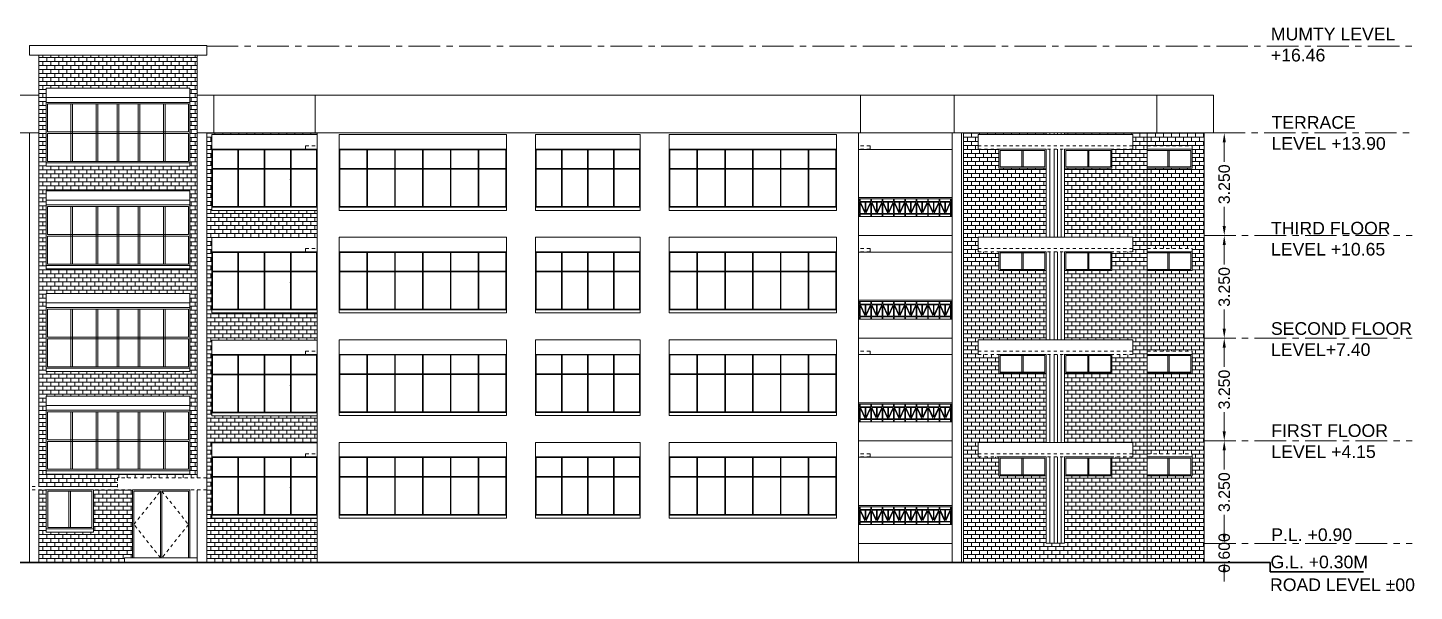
# Model space of a CAD drawing. Header units: millimetres. Extents: x 1898 to 3725, y 783 to 1532.
# Drawn here: x 2344.91 to 2388.86, y 966.5 to 984.34 of the extents above; entities that cross this region are included whole.
import ezdxf

# ---------------------------------------------------------------- set-up
doc = ezdxf.new("R2010")
doc.units = ezdxf.units.MM
for name, pattern in [('CENTER', [2, 1.25, -0.25, 0.25, -0.25]), ('DASHED', [0.75, 0.5, -0.25]), ('DASHED2', [0.375, 0.25, -0.125])]:
    doc.linetypes.add(name, pattern=pattern)
doc.layers.get('Defpoints').update_dxf_attribs({"lineweight": 15})
for name, color, linetype, lineweight in [('CLL LEV.', 15, 'Continuous', 18), ('DIM', 6, 'Continuous', 18), ('Door', 54, 'Continuous', 18), ('Dotted', 23, 'DASHED', 15), ('ELEV.1', 7, 'Continuous', 20), ('ELEV.2', 250, 'Continuous', 20), ('ELEV.3', 252, 'Continuous', 20), ('ELEV.4', 251, 'Continuous', 18), ('ELEV.5', 250, 'Continuous', 15), ('Fixture', 44, 'Continuous', 13), ('GRID', 134, 'CENTER', 18), ('Hatch', 43, 'Continuous', 13), ('PROJ.', 30, 'DASHED2', 15), ('Railing', 23, 'Continuous', 13), ('STAIRS', 10, 'Continuous', 18), ('TEXT', 7, 'Continuous', 15), ('Ventilator', 4, 'DASHED', 18), ('Wall', 7, 'Continuous', 30), ('Window', 150, 'Continuous', 15)]:
    doc.layers.add(name, color=color, linetype=linetype, lineweight=lineweight)
doc.styles.add('Tabrej', font='arial.ttf')
doc.dimstyles.new('DIMEN', dxfattribs={"dimtxt": 0.3, "dimasz": 0.25, "dimexe": 0.18, "dimexo": 0.0625, "dimgap": 0.09, "dimtad": 0, "dimdec": 3, "dimzin": 0, "dimdsep": 46, "dimtxsty": 'Tabrej', "dimcen": 0, "dimclrd": 256, "dimclre": 256, "dimclrt": 7, "dimadec": 0, "dimazin": 0, "dimtfac": 1, "dimtdec": 3, "dimtofl": 0, "dimtmove": 0, "dimatfit": 1, "dimfxl": 0, "dimtolj": 1, "dimtzin": 0, "dimlwd": -1, "dimlwe": -1, "dimarcsym": 0})

# ---------------------------------------------------------------- blocks, each defined once
blk = doc.blocks.new('STAIR WINDOW')
at = {"layer": 'CLL LEV.', "linetype": 'Continuous'}
blk.add_lwpolyline([(12653.344, -1054.125), (12648.784, -1054.125), (12648.784, -1054.025), (12653.344, -1054.025)], close=True, dxfattribs=at)
at = {"layer": 'PROJ.', "linetype": 'Continuous'}
for p, q in [((12648.784, -1052.105), (12648.784, -1051.955)), ((12653.344, -1051.955), (12648.784, -1051.955)), ((12653.344, -1051.955), (12653.344, -1052.105)), ((12653.344, -1052.105), (12648.784, -1052.105))]:
    blk.add_line(p, q, dxfattribs=at)
at = {"layer": 'Window', "linetype": 'Continuous'}
for p, q in [((12649.572, -1053.975), (12649.572, -1052.155)), ((12649.622, -1053.975), (12649.622, -1052.155)), ((12650.37, -1053.975), (12650.37, -1052.155)), ((12650.42, -1053.975), (12650.42, -1052.155)), ((12651.039, -1053.975), (12651.039, -1052.155)), ((12651.089, -1053.975), (12651.089, -1052.155)), ((12651.707, -1053.975), (12651.707, -1052.155)), ((12651.757, -1053.975), (12651.757, -1052.155)), ((12652.505, -1053.975), (12652.505, -1052.155)), ((12652.555, -1053.975), (12652.555, -1052.155)), ((12648.834, -1053.04), (12653.294, -1053.04)), ((12648.834, -1053.09), (12653.294, -1053.09))]:
    blk.add_line(p, q, dxfattribs=at)
blk.add_lwpolyline([(12648.784, -1052.105), (12653.344, -1052.105), (12653.344, -1054.025), (12648.784, -1054.025)], close=True, dxfattribs=at)
for points in [[(12648.834, -1053.04), (12648.834, -1052.155), (12653.294, -1052.155), (12653.294, -1053.04)], [(12653.294, -1053.09), (12653.294, -1053.975), (12648.834, -1053.975), (12648.834, -1053.09)]]:
    blk.add_lwpolyline(points, dxfattribs=at)
blk = doc.blocks.new('DRTY')
at = {"layer": 'ELEV.1', "color": 251, "ltscale": 0.05}
for p, q in [((-0.115, 3.7), (-0.115, 3.65)), ((0, 3.7), (0, 3.65)), ((0.355, 3.7), (0.355, 3.65)), ((0.47, 3.7), (0.47, 3.65)), ((-0.115, 3.19), (-0.115, 0.4)), ((0, 3.19), (0, 0.4)), ((0.355, 3.19), (0.355, 0.4)), ((0.47, 3.19), (0.47, 0.4)), ((-0.115, -0.06), (-0.115, -2.85)), ((0, -0.06), (0, -2.85)), ((0.355, -0.06), (0.355, -2.85)), ((0.47, -0.06), (0.47, -2.85)), ((-0.115, -3.31), (-0.115, -6.1)), ((0, -3.31), (0, -6.1)), ((0.355, -3.31), (0.355, -6.1)), ((0.47, -3.31), (0.47, -6.1)), ((-0.115, -6.56), (-0.115, -9.29)), ((0, -6.56), (0, -9.29)), ((0.355, -6.56), (0.355, -9.29)), ((0.47, -6.56), (0.47, -9.29)), ((-0.115, -9.29), (-0.115, -9.29)), ((-0.115, -9.29), (0.47, -9.29))]:
    blk.add_line(p, q, dxfattribs=at)
at = {"layer": 'Fixture', "ltscale": 0.05}
for p, q in [((0.113, 3.7), (0.113, 3.65)), ((0.213, 3.7), (0.213, 3.65)), ((0.113, 3.19), (0.113, 0.4)), ((0.213, 3.19), (0.213, 0.4)), ((0.113, -0.06), (0.113, -2.85)), ((0.213, -0.06), (0.213, -2.85)), ((0.113, -3.31), (0.113, -6.1)), ((0.213, -3.31), (0.213, -6.1)), ((0.113, -6.56), (0.113, -9.29)), ((0.213, -6.56), (0.213, -9.29)), ((0.113, -9.29), (0.213, -9.29))]:
    blk.add_line(p, q, dxfattribs=at)
blk = doc.blocks.new('GLAZING 2')
at = {"layer": 'Window'}
for p, q in [((0.862, 1.2), (0.862, 1.8)), ((0.882, 1.2), (0.882, 1.8)), ((1.743, 1.2), (1.743, 1.8)), ((1.763, 1.2), (1.763, 1.8)), ((2.625, 1.2), (2.625, 1.8)), ((2.645, 1.2), (2.645, 1.8)), ((3.507, 1.2), (3.507, 1.8)), ((3.527, 1.2), (3.527, 1.8)), ((4.388, 1.2), (4.388, 1.8)), ((4.408, 1.2), (4.408, 1.8)), ((-0.02, 1.2), (5.27, 1.2)), ((-0.02, 1.18), (5.27, 1.18)), ((0.862, 1.18), (0.862, 0)), ((0.882, 1.18), (0.882, 0)), ((1.743, 1.18), (1.743, 0)), ((1.763, 1.18), (1.763, 0)), ((2.625, 1.18), (2.625, 0)), ((2.645, 1.18), (2.645, 0)), ((3.507, 1.18), (3.507, 0)), ((3.527, 1.18), (3.527, 0)), ((4.388, 1.18), (4.388, 0)), ((4.408, 1.18), (4.408, 0))]:
    blk.add_line(p, q, dxfattribs=at)
blk.add_lwpolyline([(-0.02, -0.02), (-0.02, 1.82), (5.29, 1.82), (5.29, -0.02), (-0.02, -0.02)], dxfattribs=at)
blk.add_lwpolyline([(0, 0), (0, 1.8), (5.27, 1.8), (5.27, 0)], close=True, dxfattribs=at)
blk = doc.blocks.new('GLAZING 3')
at = {"layer": 'Window'}
for p, q in [((0.822, 1.82), (0.822, 1.22)), ((0.842, 1.82), (0.842, 1.22)), ((1.645, 1.82), (1.645, 1.22)), ((1.665, 1.82), (1.665, 1.22)), ((2.467, 1.82), (2.467, 1.22)), ((2.487, 1.82), (2.487, 1.22)), ((0.02, 1.22), (3.29, 1.22)), ((0.02, 1.2), (3.29, 1.2)), ((0.822, 1.2), (0.822, 0.02)), ((0.842, 1.2), (0.842, 0.02)), ((1.645, 1.2), (1.645, 0.02)), ((1.665, 1.2), (1.665, 0.02)), ((2.467, 1.2), (2.467, 0.02)), ((2.487, 1.2), (2.487, 0.02))]:
    blk.add_line(p, q, dxfattribs=at)
for points in [[(0, 1.84), (3.31, 1.84), (3.31, 0), (0, 0)], [(0.02, 1.82), (3.29, 1.82), (3.29, 0.02), (0.02, 0.02)]]:
    blk.add_lwpolyline(points, close=True, dxfattribs=at)
blk = doc.blocks.new('GLAZING 1')
at = {"layer": 'CLL LEV.'}
blk.add_line((0, 0.1), (3.345, 0.1), dxfattribs=at)
at = {"layer": 'PROJ.'}
for p in [(0.831, 0.974), (1.663, 0.974), (2.494, 0.974)]:
    blk.add_point(p, dxfattribs=at)
at = {"layer": 'Window'}
for p, q in [((0.831, 1.32), (0.831, 1.92)), ((0.851, 1.32), (0.851, 1.92)), ((1.663, 1.32), (1.663, 1.92)), ((1.683, 1.32), (1.683, 1.92)), ((2.494, 1.32), (2.494, 1.92)), ((2.514, 1.32), (2.514, 1.92)), ((0.02, 1.32), (3.325, 1.32)), ((0.02, 1.3), (3.325, 1.3)), ((0.831, 1.3), (0.831, 0.12)), ((0.851, 1.3), (0.851, 0.12)), ((1.663, 1.3), (1.663, 0.12)), ((1.683, 1.3), (1.683, 0.12)), ((2.494, 1.3), (2.494, 0.12)), ((2.514, 1.3), (2.514, 0.12))]:
    blk.add_line(p, q, dxfattribs=at)
blk.add_lwpolyline([(3.345, 0.1), (0, 0.1), (0, 1.94), (3.345, 1.94), (3.345, 0.1)], dxfattribs=at)
blk.add_lwpolyline([(3.325, 0.12), (0.02, 0.12), (0.02, 1.92), (3.325, 1.92)], close=True, dxfattribs=at)
blk = doc.blocks.new('*D93')
at = {"layer": 'Defpoints', "color": 0, "lineweight": 15, "transparency": 16777216}
for p in [(2382.716, 968.008), (2382.837, 968.008), (2382.716, 967.408)]:
    blk.add_point(p, dxfattribs=at)
at = {"layer": 'DIM', "transparency": 16777216}
for p, q in [((2382.837, 968.308), (2382.837, 968.608)), ((2382.791, 968.008), (2383.053, 968.008)), ((2382.791, 967.408), (2383.053, 967.408)), ((2382.837, 967.108), (2382.837, 966.808))]:
    blk.add_line(p, q, dxfattribs=at)
at = {"layer": 'DIM', "lineweight": 15, "transparency": 16777216}
for points in [[(2382.787, 968.308), (2382.887, 968.308), (2382.837, 968.008)], [(2382.787, 967.108), (2382.887, 967.108), (2382.837, 967.408)]]:
    blk.add_solid(points, dxfattribs=at)
at = {"layer": 'DIM', "color": 7, "transparency": 16777216, "insert": (2382.837, 967.708), "char_height": 0.36, "attachment_point": 5, "rotation": 90, "style": 'Tabrej'}
blk.add_mtext('\\A1;0.600', dxfattribs=at)
blk = doc.blocks.new('*D94')
at = {"layer": 'Defpoints', "color": 0, "lineweight": 15, "transparency": 16777216}
for p in [(2382.837, 971.258), (2382.837, 971.258), (2382.716, 968.008)]:
    blk.add_point(p, dxfattribs=at)
at = {"layer": 'DIM', "transparency": 16777216}
for p, q in [((2382.762, 971.258), (2382.621, 971.258)), ((2382.837, 970.958), (2382.837, 970.348)), ((2382.837, 968.308), (2382.837, 968.918)), ((2382.791, 968.008), (2383.053, 968.008))]:
    blk.add_line(p, q, dxfattribs=at)
at = {"layer": 'DIM', "lineweight": 15, "transparency": 16777216}
for points in [[(2382.787, 970.958), (2382.887, 970.958), (2382.837, 971.258)], [(2382.787, 968.308), (2382.887, 968.308), (2382.837, 968.008)]]:
    blk.add_solid(points, dxfattribs=at)
at = {"layer": 'DIM', "color": 7, "transparency": 16777216, "insert": (2382.837, 969.633), "char_height": 0.36, "attachment_point": 5, "rotation": 90, "style": 'Tabrej'}
blk.add_mtext('\\A1;3.250', dxfattribs=at)
blk = doc.blocks.new('*D95')
at = {"layer": 'Defpoints', "color": 0, "lineweight": 15, "transparency": 16777216}
for p in [(2382.803, 974.508), (2382.837, 974.508), (2382.837, 971.258)]:
    blk.add_point(p, dxfattribs=at)
at = {"layer": 'DIM', "transparency": 16777216}
for p, q in [((2382.878, 974.508), (2383.053, 974.508)), ((2382.837, 974.208), (2382.837, 973.598)), ((2382.837, 971.558), (2382.837, 972.168)), ((2382.762, 971.258), (2382.621, 971.258))]:
    blk.add_line(p, q, dxfattribs=at)
at = {"layer": 'DIM', "lineweight": 15, "transparency": 16777216}
for points in [[(2382.787, 974.208), (2382.887, 974.208), (2382.837, 974.508)], [(2382.787, 971.558), (2382.887, 971.558), (2382.837, 971.258)]]:
    blk.add_solid(points, dxfattribs=at)
at = {"layer": 'DIM', "color": 7, "transparency": 16777216, "insert": (2382.837, 972.883), "char_height": 0.36, "attachment_point": 5, "rotation": 90, "style": 'Tabrej'}
blk.add_mtext('\\A1;3.250', dxfattribs=at)
blk = doc.blocks.new('*D96')
at = {"layer": 'Defpoints', "color": 0, "lineweight": 15, "transparency": 16777216}
for p in [(2382.837, 977.758), (2382.837, 977.758), (2382.803, 974.508)]:
    blk.add_point(p, dxfattribs=at)
at = {"layer": 'DIM', "transparency": 16777216}
for p, q in [((2382.762, 977.758), (2382.621, 977.758)), ((2382.837, 977.458), (2382.837, 976.848)), ((2382.837, 974.808), (2382.837, 975.418)), ((2382.878, 974.508), (2383.053, 974.508))]:
    blk.add_line(p, q, dxfattribs=at)
at = {"layer": 'DIM', "lineweight": 15, "transparency": 16777216}
for points in [[(2382.787, 977.458), (2382.887, 977.458), (2382.837, 977.758)], [(2382.787, 974.808), (2382.887, 974.808), (2382.837, 974.508)]]:
    blk.add_solid(points, dxfattribs=at)
at = {"layer": 'DIM', "color": 7, "transparency": 16777216, "insert": (2382.837, 976.133), "char_height": 0.36, "attachment_point": 5, "rotation": 90, "style": 'Tabrej'}
blk.add_mtext('\\A1;3.250', dxfattribs=at)
blk = doc.blocks.new('*D97')
at = {"layer": 'Defpoints', "color": 0, "lineweight": 15, "transparency": 16777216}
for p in [(2382.803, 981.008), (2382.837, 981.008), (2382.837, 977.758)]:
    blk.add_point(p, dxfattribs=at)
at = {"layer": 'DIM', "transparency": 16777216}
for p, q in [((2382.878, 981.008), (2383.053, 981.008)), ((2382.837, 980.708), (2382.837, 980.098)), ((2382.837, 978.058), (2382.837, 978.668)), ((2382.762, 977.758), (2382.621, 977.758))]:
    blk.add_line(p, q, dxfattribs=at)
at = {"layer": 'DIM', "lineweight": 15, "transparency": 16777216}
for points in [[(2382.787, 980.708), (2382.887, 980.708), (2382.837, 981.008)], [(2382.787, 978.058), (2382.887, 978.058), (2382.837, 977.758)]]:
    blk.add_solid(points, dxfattribs=at)
at = {"layer": 'DIM', "color": 7, "transparency": 16777216, "insert": (2382.837, 979.383), "char_height": 0.36, "attachment_point": 5, "rotation": 90, "style": 'Tabrej'}
blk.add_mtext('\\A1;3.250', dxfattribs=at)
blk = doc.blocks.new('RTE4563')
at = {"layer": 'ELEV.4', "linetype": 'Continuous', "lineweight": 13}
for p, q in [((0, 0.6), (2.97, 0.6)), ((0, 0), (2.97, 0))]:
    blk.add_line(p, q, dxfattribs=at)
at = {"layer": 'Hatch'}
for p, q in [((0.036, 1.08), (0, 1.08)), ((0.036, 1.06), (0, 1.06)), ((0.036, 0.7), (0, 0.7)), ((0.036, 0.68), (0, 0.68)), ((2.916, 0.702), (2.97, 0.702)), ((2.916, 0.682), (2.97, 0.682))]:
    blk.add_line(p, q, dxfattribs=at)
at = {"layer": 'Railing'}
for p, q in [((0, 1.202), (2.97, 1.202)), ((0, 1.162), (2.97, 1.162)), ((0.036, 1.162), (0.036, 1.08)), ((0.036, 1.06), (0.036, 0.7)), ((0.056, 1.162), (0.056, 1.08)), ((0.056, 1.08), (0.396, 1.08)), ((0.056, 1.037), (0.056, 0.7)), ((0.056, 1.037), (0.215, 0.7)), ((0.067, 1.06), (0.216, 1.06)), ((0.067, 1.06), (0.216, 0.745)), ((0.216, 0.745), (0.216, 1.06)), ((0.385, 1.06), (0.236, 0.745)), ((0.236, 0.745), (0.236, 1.06)), ((0.236, 1.06), (0.385, 1.06)), ((0.396, 1.037), (0.237, 0.7)), ((0.396, 1.162), (0.396, 1.08)), ((0.396, 1.037), (0.396, 0.7)), ((0.416, 1.162), (0.416, 1.081)), ((0.416, 1.081), (0.756, 1.081)), ((0.416, 1.038), (0.416, 0.701)), ((0.416, 1.038), (0.575, 0.701)), ((0.427, 1.061), (0.576, 1.061)), ((0.427, 1.061), (0.576, 0.746)), ((0.576, 0.746), (0.576, 1.061)), ((0.745, 1.061), (0.596, 0.746)), ((0.596, 0.746), (0.596, 1.061)), ((0.596, 1.061), (0.745, 1.061)), ((0.756, 1.038), (0.597, 0.701)), ((0.756, 1.162), (0.756, 1.081)), ((0.756, 1.038), (0.756, 0.701)), ((0.776, 1.162), (0.776, 1.08)), ((0.776, 1.08), (1.116, 1.08)), ((0.776, 1.037), (0.776, 0.7)), ((0.776, 1.037), (0.935, 0.7)), ((0.787, 1.06), (0.936, 1.06)), ((0.787, 1.06), (0.936, 0.745)), ((0.936, 0.745), (0.936, 1.06)), ((1.105, 1.06), (0.956, 0.745)), ((0.956, 0.745), (0.956, 1.06)), ((0.956, 1.06), (1.105, 1.06)), ((1.116, 1.037), (0.957, 0.7)), ((1.116, 1.162), (1.116, 1.08)), ((1.116, 1.037), (1.116, 0.7)), ((1.136, 1.162), (1.136, 1.08)), ((1.136, 1.08), (1.476, 1.08)), ((1.136, 1.037), (1.136, 0.7)), ((1.136, 1.037), (1.295, 0.7)), ((1.147, 1.06), (1.296, 1.06)), ((1.147, 1.06), (1.296, 0.745)), ((1.296, 0.745), (1.296, 1.06)), ((1.465, 1.06), (1.316, 0.745)), ((1.316, 0.745), (1.316, 1.06)), ((1.316, 1.06), (1.465, 1.06)), ((1.476, 1.037), (1.317, 0.7)), ((1.476, 1.162), (1.476, 1.08)), ((1.476, 1.037), (1.476, 0.7)), ((1.496, 1.162), (1.496, 1.08)), ((1.496, 1.08), (1.836, 1.08)), ((1.496, 1.037), (1.496, 0.7)), ((1.496, 1.037), (1.655, 0.7)), ((1.507, 1.06), (1.656, 1.06)), ((1.507, 1.06), (1.656, 0.745)), ((1.656, 0.745), (1.656, 1.06)), ((1.825, 1.06), (1.676, 0.745)), ((1.676, 0.745), (1.676, 1.06)), ((1.676, 1.06), (1.825, 1.06)), ((1.836, 1.037), (1.677, 0.7)), ((1.836, 1.162), (1.836, 1.08)), ((1.836, 1.037), (1.836, 0.7)), ((1.856, 1.162), (1.856, 1.081)), ((1.856, 1.081), (2.196, 1.081)), ((1.856, 1.038), (1.856, 0.701)), ((1.856, 1.038), (2.015, 0.701)), ((1.867, 1.061), (2.016, 1.061)), ((1.867, 1.061), (2.016, 0.746)), ((2.016, 0.746), (2.016, 1.061)), ((2.185, 1.061), (2.036, 0.746)), ((2.036, 0.746), (2.036, 1.061)), ((2.036, 1.061), (2.185, 1.061)), ((2.196, 1.038), (2.037, 0.701)), ((2.196, 1.162), (2.196, 1.081)), ((2.196, 1.038), (2.196, 0.701)), ((2.216, 1.162), (2.216, 1.081)), ((2.216, 1.081), (2.556, 1.081)), ((2.216, 1.038), (2.216, 0.701)), ((2.216, 1.038), (2.375, 0.701)), ((2.227, 1.061), (2.376, 1.061)), ((2.227, 1.061), (2.376, 0.746)), ((2.376, 0.746), (2.376, 1.061)), ((2.545, 1.061), (2.396, 0.746)), ((2.396, 0.746), (2.396, 1.061)), ((2.396, 1.061), (2.545, 1.061)), ((2.556, 1.038), (2.397, 0.701)), ((2.556, 1.162), (2.556, 1.081)), ((2.556, 1.038), (2.556, 0.701)), ((2.576, 1.162), (2.576, 1.082)), ((2.576, 1.082), (2.916, 1.082)), ((2.576, 1.038), (2.576, 0.702)), ((2.576, 1.038), (2.735, 0.702)), ((2.587, 1.062), (2.736, 1.062)), ((2.587, 1.062), (2.736, 0.746)), ((2.736, 0.746), (2.736, 1.062)), ((2.905, 1.062), (2.756, 0.746)), ((2.756, 0.746), (2.756, 1.062)), ((2.756, 1.062), (2.905, 1.062)), ((2.916, 1.038), (2.757, 0.702)), ((2.916, 1.162), (2.916, 1.082)), ((2.916, 1.038), (2.916, 0.702)), ((2.936, 1.162), (2.936, 1.082)), ((2.936, 1.082), (2.97, 1.082)), ((2.936, 1.062), (2.936, 0.702)), ((2.936, 1.062), (2.97, 1.062)), ((0.036, 0.68), (0.036, 0.6)), ((0.056, 0.7), (0.215, 0.7)), ((0.056, 0.68), (0.056, 0.6)), ((0.056, 0.68), (0.396, 0.68)), ((0.237, 0.7), (0.396, 0.7)), ((0.396, 0.68), (0.396, 0.6)), ((0.416, 0.701), (0.575, 0.701)), ((0.416, 0.681), (0.416, 0.601)), ((0.416, 0.681), (0.756, 0.681)), ((0.597, 0.701), (0.756, 0.701)), ((0.756, 0.681), (0.756, 0.601)), ((0.776, 0.7), (0.935, 0.7)), ((0.776, 0.68), (0.776, 0.6)), ((0.776, 0.68), (1.116, 0.68)), ((0.957, 0.7), (1.116, 0.7)), ((1.116, 0.68), (1.116, 0.6)), ((1.136, 0.7), (1.295, 0.7)), ((1.136, 0.68), (1.136, 0.6)), ((1.136, 0.68), (1.476, 0.68)), ((1.317, 0.7), (1.476, 0.7)), ((1.476, 0.68), (1.476, 0.6)), ((1.496, 0.7), (1.655, 0.7)), ((1.496, 0.68), (1.496, 0.6)), ((1.496, 0.68), (1.836, 0.68)), ((1.677, 0.7), (1.836, 0.7)), ((1.836, 0.68), (1.836, 0.6)), ((1.856, 0.701), (2.015, 0.701)), ((1.856, 0.681), (1.856, 0.601)), ((1.856, 0.681), (2.196, 0.681)), ((2.037, 0.701), (2.196, 0.701)), ((2.196, 0.681), (2.196, 0.601)), ((2.216, 0.701), (2.375, 0.701)), ((2.216, 0.681), (2.216, 0.601)), ((2.216, 0.681), (2.556, 0.681)), ((2.397, 0.701), (2.556, 0.701)), ((2.556, 0.681), (2.556, 0.601)), ((2.576, 0.702), (2.735, 0.702)), ((2.576, 0.682), (2.576, 0.602)), ((2.576, 0.682), (2.916, 0.682)), ((2.757, 0.702), (2.916, 0.702)), ((2.916, 0.682), (2.916, 0.602)), ((2.936, 0.682), (2.936, 0.602))]:
    blk.add_line(p, q, dxfattribs=at)

msp = doc.modelspace()

# ---------------------------------------------------------------- hatches: boundary and pattern name
at = {"layer": 'ELEV.3', "linetype": 'Continuous', "lineweight": 13}
h = msp.add_hatch(dxfattribs=at)
h.set_pattern_fill('BRICK,_O', color=256, scale=0.02)
h.set_pattern_definition([(0, (2345.266, 969.81226), (0, 0.127), []), (90, (2345.266, 969.81226), (-0.254, 2e-17), [0.127, -0.127]), (90, (2345.393, 969.81226), (-0.254, 2e-17), [-0.127, 0.127])])
h.paths.add_polyline_path([(2345.266, 983.4751), (2345.266, 969.8123), (2347.752, 969.8123), (2347.754, 969.8124), (2347.754, 970.0923), (2350.286, 970.0923), (2350.286, 983.4751)])
h.paths.add_polyline_path([(2350.0549, 982.4281), (2350.0549, 982.1281), (2350.0549, 980.0581), (2350.0549, 979.9581), (2345.4949, 979.9581), (2345.4949, 981.9781), (2345.4949, 982.1281), (2345.4949, 982.4281)], flags=16)
h.paths.add_polyline_path([(2350.0549, 982.1281), (2350.0549, 980.0581), (2350.0549, 979.9581), (2345.4949, 979.9581), (2345.4949, 981.9781), (2345.4949, 982.1281)], flags=0)
h.paths.add_polyline_path([(2350.0549, 979.1781), (2350.0549, 978.8781), (2350.0549, 976.8081), (2350.0549, 976.7081), (2345.4949, 976.7081), (2345.4949, 978.7281), (2345.4949, 978.8781), (2345.4949, 979.1781)], flags=16)
h.paths.add_polyline_path([(2350.0549, 978.8781), (2350.0549, 976.8081), (2350.0549, 976.7081), (2345.4949, 976.7081), (2345.4949, 978.7281), (2345.4949, 978.8781)], flags=0)
h.paths.add_polyline_path([(2350.0549, 975.9281), (2350.0549, 975.6281), (2350.0549, 973.5581), (2350.0549, 973.4581), (2345.4949, 973.4581), (2345.4949, 975.4781), (2345.4949, 975.6281), (2345.4949, 975.9281)], flags=16)
h.paths.add_polyline_path([(2350.0549, 975.6281), (2350.0549, 973.5581), (2350.0549, 973.4581), (2345.4949, 973.4581), (2345.4949, 975.4781), (2345.4949, 975.6281)], flags=0)
h.paths.add_polyline_path([(2350.0549, 972.6781), (2350.0549, 972.3781), (2350.0549, 970.3081), (2350.0549, 970.2081), (2345.4949, 970.2081), (2345.4949, 972.2281), (2345.4949, 972.3781), (2345.4949, 972.6781)], flags=16)
h.paths.add_polyline_path([(2350.0549, 972.3781), (2350.0549, 970.3081), (2350.0549, 970.2081), (2345.4949, 970.2081), (2345.4949, 972.2281), (2345.4949, 972.3781)], flags=0)
h = msp.add_hatch(dxfattribs=at)
h.set_pattern_fill('BRICK,_O', color=256, scale=0.02)
h.set_pattern_definition([(0, (2350.586, 967.40808), (0, 0.127), []), (90, (2350.586, 967.40808), (-0.254, 2e-17), [0.127, -0.127]), (90, (2350.713, 967.40808), (-0.254, 2e-17), [-0.127, 0.127])])
h.paths.add_polyline_path([(2354.091, 968.8081), (2350.746, 968.8081), (2350.746, 968.9081), (2350.746, 970.7481), (2350.746, 971.1981), (2354.091, 971.1981), (2354.091, 972.0481), (2350.746, 972.0481), (2350.746, 972.1481), (2350.746, 973.9881), (2350.746, 974.4481), (2354.091, 974.4481), (2354.091, 975.3081), (2350.746, 975.3081), (2350.746, 975.4081), (2350.746, 977.2481), (2350.746, 977.6981), (2354.091, 977.6981), (2354.091, 978.5581), (2350.746, 978.5581), (2350.746, 978.6581), (2350.746, 980.4981), (2350.746, 980.9581), (2354.091, 980.9581), (2354.091, 981.0081), (2354.021, 981.0081), (2350.586, 981.0081), (2350.586, 967.4081), (2354.091, 967.4081)])
at = {"layer": 'ELEV.3'}
h = msp.add_hatch(dxfattribs=at)
h.set_pattern_fill('BRICK,_O', color=256, scale=0.02)
h.set_pattern_definition([(0, (2374.5735, 967.40808), (0, 0.127), []), (90, (2374.5735, 967.40808), (-0.254, 2e-17), [0.127, -0.127]), (90, (2374.7005, 967.40808), (-0.254, 2e-17), [-0.127, 0.127])])
h.paths.add_polyline_path([(2380.3984, 981.0081), (2377.7784, 981.0081), (2377.7784, 980.9581), (2379.9384, 980.9581), (2379.9384, 980.5981), (2379.9384, 980.4981), (2379.2784, 980.4981), (2379.2784, 979.8981), (2377.7784, 979.8981), (2377.7784, 977.7081), (2379.9384, 977.7081), (2379.9384, 977.3481), (2379.9384, 977.2481), (2379.2784, 977.2481), (2379.2784, 976.6481), (2377.7784, 976.6481), (2377.7784, 974.4581), (2379.9384, 974.4581), (2379.9384, 974.0981), (2379.9384, 973.9981), (2379.2784, 973.9981), (2379.2784, 973.3981), (2377.7784, 973.3981), (2377.7784, 971.2081), (2379.9384, 971.2081), (2379.9384, 970.8481), (2379.9384, 970.7481), (2379.2784, 970.7481), (2379.2784, 970.1481), (2377.7784, 970.1481), (2377.7784, 968.0181), (2377.1934, 968.0181), (2377.1934, 970.1481), (2375.6934, 970.1481), (2375.6934, 970.7481), (2375.0335, 970.7481), (2375.0335, 970.8481), (2375.0335, 971.2081), (2377.1934, 971.2081), (2377.1934, 973.3981), (2375.6934, 973.3981), (2375.6934, 973.9981), (2375.0335, 973.9981), (2375.0335, 974.0981), (2375.0335, 974.4581), (2377.1934, 974.4581), (2377.1934, 976.6481), (2375.6934, 976.6481), (2375.6934, 977.2481), (2375.0335, 977.2481), (2375.0335, 977.3481), (2375.0335, 977.7081), (2377.1934, 977.7081), (2377.1934, 979.8981), (2375.6934, 979.8981), (2375.6934, 980.4981), (2375.0335, 980.4981), (2375.0335, 980.5981), (2375.0335, 980.9581), (2377.1934, 980.9581), (2377.1934, 981.0081), (2374.5735, 981.0081), (2374.5735, 967.4081), (2380.3984, 967.4081)])
at = {"layer": 'ELEV.3', "linetype": 'Continuous', "lineweight": 13}
h = msp.add_hatch(dxfattribs=at)
h.set_pattern_fill('BRICK,_O', color=256, scale=0.02)
h.set_pattern_definition([(0, (2345.266, 967.40808), (0, 0.127), []), (90, (2345.266, 967.40808), (-0.254, 2e-17), [0.127, -0.127]), (90, (2345.393, 967.40808), (-0.254, 2e-17), [-0.127, 0.127])])
h.paths.add_polyline_path([(2348.2338, 969.7123), (2347.754, 969.7123), (2346.996, 969.7123), (2346.996, 968.4681), (2346.996, 968.3681), (2345.496, 968.3681), (2345.496, 968.4681), (2345.496, 969.7123), (2345.266, 969.7123), (2345.266, 967.4081), (2347.984, 967.4081), (2347.984, 967.5581), (2348.2316, 967.5581)])
at = {"layer": 'ELEV.5', "linetype": 'Continuous'}
h = msp.add_hatch(dxfattribs=at)
h.set_pattern_fill('BRICK,_O', color=256, scale=0.02)
h.set_pattern_definition([(0, (2380.3984, 967.40808), (0, 0.127), []), (90, (2380.3984, 967.40808), (-0.254, 2e-17), [0.127, -0.127]), (90, (2380.5254, 967.40808), (-0.254, 2e-17), [-0.127, 0.127])])
h.paths.add_polyline_path([(2382.1993, 981.0081), (2380.6984, 981.0081), (2380.3984, 981.0081), (2380.3984, 980.5981), (2381.8189, 980.5981), (2381.8189, 980.4981), (2381.8189, 979.8981), (2380.3984, 979.8981), (2380.3984, 977.3481), (2381.8189, 977.3481), (2381.8189, 977.2481), (2381.8189, 976.6481), (2380.3984, 976.6481), (2380.3984, 974.0981), (2381.8189, 974.0981), (2381.8189, 973.9981), (2381.8189, 973.3981), (2380.3984, 973.3981), (2380.3984, 970.8481), (2381.8189, 970.8481), (2381.8189, 970.7481), (2381.8189, 970.1481), (2380.3984, 970.1481), (2380.3984, 967.4081), (2382.1993, 967.4081)])

# ---------------------------------------------------------------- linework, layer by layer
at = {"layer": 'CLL LEV.'}
for p, q in [((2350.746, 978.6581), (2350.746, 978.5581)), ((2354.091, 978.5581), (2350.746, 978.5581)), ((2354.091, 978.6581), (2354.091, 978.5581)), ((2360.091, 978.6581), (2354.781, 978.6581)), ((2354.781, 978.6581), (2354.781, 978.5581)), ((2360.091, 978.5581), (2354.781, 978.5581)), ((2360.091, 978.6581), (2360.091, 978.5581)), ((2361.011, 978.6581), (2361.011, 978.5581)), ((2361.011, 978.5581), (2364.321, 978.5581)), ((2364.321, 978.6581), (2364.321, 978.5581)), ((2365.241, 978.6581), (2370.551, 978.6581)), ((2365.241, 978.6581), (2365.241, 978.5581)), ((2365.241, 978.5581), (2370.551, 978.5581)), ((2370.551, 978.6581), (2370.551, 978.5581)), ((2350.746, 975.4081), (2350.746, 975.3081)), ((2354.091, 975.3081), (2350.746, 975.3081)), ((2354.091, 975.4081), (2354.091, 975.3081)), ((2360.091, 975.4081), (2354.781, 975.4081)), ((2354.781, 975.4081), (2354.781, 975.3081)), ((2360.091, 975.3081), (2354.781, 975.3081)), ((2360.091, 975.4081), (2360.091, 975.3081)), ((2361.011, 975.4081), (2361.011, 975.3081)), ((2361.011, 975.3081), (2364.321, 975.3081)), ((2364.321, 975.4081), (2364.321, 975.3081)), ((2365.241, 975.4081), (2370.551, 975.4081)), ((2365.241, 975.4081), (2365.241, 975.3081)), ((2365.241, 975.3081), (2370.551, 975.3081)), ((2370.551, 975.4081), (2370.551, 975.3081)), ((2350.746, 972.0481), (2350.746, 972.1481)), ((2354.091, 972.1481), (2354.091, 972.0481)), ((2360.091, 972.1581), (2354.781, 972.1581)), ((2354.781, 972.1581), (2354.781, 972.0581)), ((2360.091, 972.1581), (2360.091, 972.0581)), ((2361.011, 972.1581), (2361.011, 972.0581)), ((2364.321, 972.1581), (2364.321, 972.0581)), ((2365.241, 972.1581), (2370.551, 972.1581)), ((2365.241, 972.1581), (2365.241, 972.0581)), ((2370.551, 972.1581), (2370.551, 972.0581)), ((2354.091, 972.0481), (2350.746, 972.0481)), ((2360.091, 972.0581), (2354.781, 972.0581)), ((2361.011, 972.0581), (2364.321, 972.0581)), ((2365.241, 972.0581), (2370.551, 972.0581)), ((2350.746, 968.8081), (2350.746, 968.9081)), ((2354.091, 968.8081), (2350.746, 968.8081)), ((2354.091, 968.9081), (2354.091, 968.8081)), ((2360.091, 968.9081), (2354.781, 968.9081)), ((2354.781, 968.9081), (2354.781, 968.8081)), ((2360.091, 968.8081), (2354.781, 968.8081)), ((2360.091, 968.9081), (2360.091, 968.8081)), ((2361.011, 968.9081), (2361.011, 968.8081)), ((2361.011, 968.8081), (2364.321, 968.8081)), ((2364.321, 968.9081), (2364.321, 968.8081)), ((2365.241, 968.9081), (2370.551, 968.9081)), ((2365.241, 968.9081), (2370.551, 968.9081)), ((2365.241, 968.9081), (2365.241, 968.8081)), ((2365.241, 968.8081), (2370.551, 968.8081)), ((2370.551, 968.9081), (2370.551, 968.8081)), ((2345.496, 968.4681), (2345.496, 968.3681)), ((2345.496, 968.3681), (2346.996, 968.3681)), ((2346.996, 968.4681), (2346.996, 968.3681))]:
    msp.add_line(p, q, dxfattribs=at)
at = {"layer": 'Door', "linetype": 'DASHED', "ltscale": 0.01}
for p, q in [((2348.2816, 968.6152), (2349.1188, 969.6623)), ((2349.1688, 969.6623), (2350.006, 968.6152)), ((2349.1188, 967.5581), (2348.2816, 968.6052)), ((2350.006, 968.6052), (2349.1688, 967.5581))]:
    msp.add_line(p, q, dxfattribs=at)
at = {"layer": 'Door', "linetype": 'Continuous'}
for p, q in [((2349.1188, 969.6623), (2349.1188, 967.5581)), ((2349.1688, 969.6623), (2349.1688, 967.5581))]:
    msp.add_line(p, q, dxfattribs=at)
for points in [[(2350.056, 967.5581), (2350.0538, 969.7123), (2348.2338, 969.7123), (2348.2316, 967.5581)], [(2349.1188, 969.6623), (2348.2816, 969.6623), (2348.2816, 967.5581)], [(2350.006, 967.5581), (2350.006, 969.6623), (2349.1688, 969.6623)]]:
    msp.add_lwpolyline(points, dxfattribs=at)
at = {"layer": 'ELEV.1', "linetype": 'Continuous', "lineweight": 13}
for p, q in [((2354.021, 982.2081), (2354.021, 981.0081)), ((2371.311, 982.2081), (2371.311, 981.0081))]:
    msp.add_line(p, q, dxfattribs=at)
at = {"layer": 'ELEV.1', "linetype": 'Continuous'}
for p, q in [((2354.021, 982.2081), (2371.311, 982.2081)), ((2354.021, 981.0081), (2371.311, 981.0081)), ((2354.091, 981.0081), (2354.091, 967.4081)), ((2354.781, 980.9581), (2360.091, 980.9581)), ((2354.781, 980.4981), (2354.781, 980.9581)), ((2360.091, 980.4981), (2360.091, 980.9581)), ((2365.241, 980.9581), (2370.551, 980.9581)), ((2371.241, 981.0081), (2371.241, 967.4081)), ((2354.781, 980.4981), (2360.091, 980.4981)), ((2365.241, 980.4981), (2370.551, 980.4981)), ((2354.781, 977.7081), (2360.091, 977.7081)), ((2354.781, 977.2481), (2354.781, 977.7081)), ((2360.091, 977.2481), (2360.091, 977.7081)), ((2365.241, 977.7081), (2370.551, 977.7081)), ((2365.241, 977.2481), (2370.551, 977.2481)), ((2354.781, 974.4581), (2360.091, 974.4581)), ((2354.781, 973.9981), (2354.781, 974.4581)), ((2360.091, 973.9981), (2360.091, 974.4581)), ((2365.241, 974.4581), (2370.551, 974.4581)), ((2365.241, 973.9981), (2370.551, 973.9981)), ((2354.781, 971.2081), (2360.091, 971.2081)), ((2354.781, 970.7481), (2354.781, 971.2081)), ((2360.091, 970.7481), (2360.091, 971.2081)), ((2365.241, 971.2081), (2370.551, 971.2081)), ((2365.241, 970.7481), (2370.551, 970.7481))]:
    msp.add_line(p, q, dxfattribs=at)
at = {"layer": 'ELEV.1'}
for p, q in [((2361.011, 980.4981), (2361.011, 980.9581)), ((2361.011, 980.9581), (2364.321, 980.9581)), ((2364.321, 980.9581), (2364.321, 980.4981)), ((2365.241, 980.4981), (2365.241, 980.9581)), ((2370.551, 980.9581), (2370.551, 980.4981)), ((2361.011, 977.2481), (2361.011, 977.7081)), ((2361.011, 977.7081), (2364.321, 977.7081)), ((2364.321, 977.7081), (2364.321, 977.2481)), ((2365.241, 977.2481), (2365.241, 977.7081)), ((2370.551, 977.7081), (2370.551, 977.2481)), ((2361.011, 973.9981), (2361.011, 974.4581)), ((2361.011, 974.4581), (2364.321, 974.4581)), ((2364.321, 974.4581), (2364.321, 973.9981)), ((2365.241, 973.9981), (2365.241, 974.4581)), ((2370.551, 974.4581), (2370.551, 973.9981)), ((2361.011, 970.7481), (2361.011, 971.2081)), ((2361.011, 971.2081), (2364.321, 971.2081)), ((2364.321, 971.2081), (2364.321, 970.7481)), ((2365.241, 970.7481), (2365.241, 971.2081)), ((2370.551, 971.2081), (2370.551, 970.7481))]:
    msp.add_line(p, q, dxfattribs=at)
at = {"layer": 'ELEV.2'}
for p, q in [((2380.6984, 981.0081), (2380.6984, 982.2081)), ((2374.5735, 981.0081), (2374.5735, 967.4081)), ((2375.0335, 980.5981), (2375.0335, 980.9581)), ((2375.0335, 980.9581), (2379.9384, 980.9581)), ((2379.9384, 980.5981), (2379.9384, 980.9581)), ((2380.3984, 981.0081), (2380.3984, 967.4081)), ((2375.0335, 977.3481), (2375.0335, 977.7081)), ((2375.0335, 977.7081), (2379.9384, 977.7081)), ((2379.9384, 977.3481), (2379.9384, 977.7081)), ((2375.0335, 974.0981), (2375.0335, 974.4581)), ((2375.0335, 974.4581), (2379.9384, 974.4581)), ((2379.9384, 974.0981), (2379.9384, 974.4581)), ((2375.0335, 970.8481), (2375.0335, 971.2081)), ((2375.0335, 971.2081), (2379.9384, 971.2081)), ((2379.9384, 970.8481), (2379.9384, 971.2081))]:
    msp.add_line(p, q, dxfattribs=at)
at = {"layer": 'ELEV.3', "linetype": 'Continuous', "lineweight": 13}
for p, q in [((2344.966, 983.7751), (2350.586, 983.7751)), ((2344.966, 983.4751), (2350.586, 983.4751)), ((2345.266, 983.4751), (2345.266, 969.8123)), ((2350.286, 983.4751), (2350.286, 970.0923)), ((2336.9735, 982.2081), (2345.266, 982.2081)), ((2350.286, 982.2081), (2354.021, 982.2081)), ((2350.816, 982.2081), (2350.816, 981.0081)), ((2336.9735, 981.0081), (2345.266, 981.0081)), ((2344.966, 981.0081), (2344.966, 967.4081)), ((2350.286, 981.0081), (2354.021, 981.0081)), ((2350.586, 981.0081), (2350.586, 967.4081)), ((2345.266, 969.7123), (2345.266, 967.4081)), ((2350.286, 969.7023), (2350.286, 967.4081))]:
    msp.add_line(p, q, dxfattribs=at)
at = {"layer": 'ELEV.3'}
for p, q in [((2344.966, 983.4751), (2344.966, 983.7751)), ((2350.586, 983.4751), (2350.586, 983.7751)), ((2345.4949, 982.1281), (2345.4949, 982.4281)), ((2345.4949, 982.4281), (2350.0549, 982.4281)), ((2350.0549, 982.1281), (2350.0549, 982.4281)), ((2374.2735, 982.2081), (2374.2735, 981.0081)), ((2374.2735, 982.2081), (2380.6984, 982.2081)), ((2374.2735, 981.0081), (2380.6984, 981.0081)), ((2345.4949, 978.8781), (2345.4949, 979.1781)), ((2345.4949, 979.1781), (2350.0549, 979.1781)), ((2350.0549, 978.8781), (2350.0549, 979.1781)), ((2345.4949, 975.6281), (2345.4949, 975.9281)), ((2345.4949, 975.9281), (2350.0549, 975.9281)), ((2350.0549, 975.6281), (2350.0549, 975.9281)), ((2345.4949, 972.3781), (2345.4949, 972.6781)), ((2345.4949, 972.6781), (2350.0549, 972.6781)), ((2350.0549, 972.3781), (2350.0549, 972.6781))]:
    msp.add_line(p, q, dxfattribs=at)
at = {"layer": 'ELEV.4', "linetype": 'Continuous', "lineweight": 13}
for p, q in [((2371.311, 982.2081), (2374.2735, 982.2081)), ((2371.311, 981.0081), (2374.2735, 981.0081)), ((2374.211, 967.4081), (2374.211, 981.0081)), ((2374.511, 967.4081), (2374.511, 981.0081)), ((2371.241, 980.4881), (2374.211, 980.4881)), ((2371.241, 977.2381), (2374.211, 977.2381)), ((2371.241, 973.9881), (2374.211, 973.9881)), ((2371.241, 970.7381), (2374.211, 970.7381))]:
    msp.add_line(p, q, dxfattribs=at)
at = {"layer": 'ELEV.4'}
for p, q in [((2350.746, 980.9581), (2354.091, 980.9581)), ((2350.746, 980.4981), (2350.746, 980.9581)), ((2354.091, 980.9581), (2354.091, 980.4881)), ((2350.746, 977.6981), (2354.091, 977.6981)), ((2350.746, 977.2481), (2350.746, 977.6981)), ((2354.091, 977.6981), (2354.091, 977.2381)), ((2350.746, 974.4481), (2354.091, 974.4481)), ((2350.746, 973.9881), (2350.746, 974.4481)), ((2354.091, 974.4481), (2354.091, 973.9881)), ((2350.746, 971.1981), (2354.091, 971.1981)), ((2350.746, 970.7481), (2350.746, 971.1981)), ((2354.091, 971.1981), (2354.091, 970.7381))]:
    msp.add_line(p, q, dxfattribs=at)
at = {"layer": 'ELEV.5', "linetype": 'Continuous'}
for p, q in [((2380.6984, 982.2081), (2382.4993, 982.2081)), ((2382.4993, 981.0081), (2382.4993, 982.2081)), ((2380.6984, 981.0081), (2382.4993, 981.0081)), ((2382.1993, 981.0081), (2382.1993, 967.4081))]:
    msp.add_line(p, q, dxfattribs=at)
at = {"layer": 'GRID', "ltscale": 0.8}
for p, q in [((2350.586, 983.7581), (2388.7911, 983.7581)), ((2382.4981, 981.0081), (2388.7911, 981.0081)), ((2382.1993, 977.7581), (2388.7911, 977.7581)), ((2382.1993, 974.5081), (2388.7911, 974.5081)), ((2382.1993, 971.2581), (2388.7911, 971.2581)), ((2382.1993, 968.0081), (2388.7911, 968.0081))]:
    msp.add_line(p, q, dxfattribs=at)
at = {"layer": 'PROJ.', "ltscale": 0.002}
for p, q in [((2353.721, 980.5981), (2354.091, 980.5981)), ((2353.721, 980.4981), (2354.091, 980.4981)), ((2371.611, 980.5981), (2371.241, 980.5981)), ((2371.611, 980.4981), (2371.241, 980.4981)), ((2375.0335, 980.5981), (2379.9384, 980.5981)), ((2375.0335, 980.4981), (2379.9384, 980.4981)), ((2380.3984, 980.5981), (2381.8189, 980.5981)), ((2380.3984, 980.4981), (2381.8189, 980.4981)), ((2353.721, 977.3481), (2354.091, 977.3481)), ((2353.721, 977.2481), (2354.091, 977.2481)), ((2371.611, 977.3481), (2371.241, 977.3481)), ((2371.611, 977.2481), (2371.241, 977.2481)), ((2375.0335, 977.3481), (2379.9384, 977.3481)), ((2375.0335, 977.2481), (2379.9384, 977.2481)), ((2380.3984, 977.3481), (2381.8189, 977.3481)), ((2380.3984, 977.2481), (2381.8189, 977.2481)), ((2353.721, 974.0981), (2354.091, 974.0981)), ((2353.721, 973.9981), (2354.091, 973.9981)), ((2371.611, 974.0981), (2371.241, 974.0981)), ((2371.611, 973.9981), (2371.241, 973.9981)), ((2375.0335, 974.0981), (2379.9384, 974.0981)), ((2375.0335, 973.9981), (2379.9384, 973.9981)), ((2380.3984, 974.0981), (2381.8189, 974.0981)), ((2380.3984, 973.9981), (2381.8189, 973.9981)), ((2353.721, 970.8481), (2354.091, 970.8481)), ((2371.611, 970.8481), (2371.241, 970.8481)), ((2375.0335, 970.8481), (2379.9384, 970.8481)), ((2380.3984, 970.8481), (2381.8189, 970.8481)), ((2353.721, 970.7481), (2354.091, 970.7481)), ((2371.611, 970.7481), (2371.241, 970.7481)), ((2375.0335, 970.7481), (2379.9384, 970.7481)), ((2380.3984, 970.7481), (2381.8189, 970.7481))]:
    msp.add_line(p, q, dxfattribs=at)
at = {"layer": 'PROJ.'}
for p, q in [((2353.721, 980.5981), (2353.721, 980.4981)), ((2371.611, 980.5981), (2371.611, 980.4981)), ((2375.0335, 980.5981), (2375.0335, 980.4981)), ((2379.9384, 980.5981), (2379.9384, 980.4981)), ((2381.8189, 980.5981), (2381.8189, 980.4981)), ((2353.721, 977.3481), (2353.721, 977.2481)), ((2371.611, 977.3481), (2371.611, 977.2481)), ((2375.0335, 977.3481), (2375.0335, 977.2481)), ((2379.9384, 977.3481), (2379.9384, 977.2481)), ((2381.8189, 977.3481), (2381.8189, 977.2481)), ((2353.721, 974.0981), (2353.721, 973.9981)), ((2371.611, 974.0981), (2371.611, 973.9981)), ((2375.0335, 974.0981), (2375.0335, 973.9981)), ((2379.9384, 974.0981), (2379.9384, 973.9981)), ((2381.8189, 974.0981), (2381.8189, 973.9981)), ((2353.721, 970.8481), (2353.721, 970.7481)), ((2371.611, 970.8481), (2371.611, 970.7481)), ((2375.0335, 970.8481), (2375.0335, 970.7481)), ((2379.9384, 970.8481), (2379.9384, 970.7481)), ((2381.8189, 970.8481), (2381.8189, 970.7481)), ((2344.966, 969.8123), (2344.966, 969.7123))]:
    msp.add_line(p, q, dxfattribs=at)
at = {"layer": 'PROJ.', "ltscale": 0.02}
for p, q in [((2347.754, 970.0923), (2347.754, 969.7123)), ((2350.586, 970.0923), (2347.754, 970.0923)), ((2350.586, 969.7123), (2350.586, 970.0923)), ((2347.752, 969.8123), (2344.966, 969.8123)), ((2347.752, 969.7123), (2344.966, 969.7123)), ((2350.586, 969.7123), (2347.754, 969.7123))]:
    msp.add_line(p, q, dxfattribs=at)
at = {"layer": 'STAIRS'}
for p, q in [((2350.286, 967.5581), (2347.984, 967.5581)), ((2347.984, 967.5581), (2347.984, 967.4081)), ((2350.286, 967.4081), (2350.286, 967.5581))]:
    msp.add_line(p, q, dxfattribs=at)
at = {"layer": 'Ventilator', "linetype": 'ByBlock'}
for p, q in [((2376.4234, 980.4581), (2376.4234, 979.9381)), ((2376.4634, 980.4581), (2376.4634, 979.9381)), ((2378.5084, 980.4581), (2378.5084, 979.9381)), ((2378.5484, 980.4581), (2378.5484, 979.9381)), ((2381.0489, 980.4581), (2381.0489, 979.9381)), ((2381.0889, 980.4581), (2381.0889, 979.9381)), ((2376.4234, 977.2081), (2376.4234, 976.6881)), ((2376.4634, 977.2081), (2376.4634, 976.6881)), ((2378.5084, 977.2081), (2378.5084, 976.6881)), ((2378.5484, 977.2081), (2378.5484, 976.6881)), ((2381.0489, 977.2081), (2381.0489, 976.6881)), ((2381.0889, 977.2081), (2381.0889, 976.6881)), ((2376.4234, 973.9581), (2376.4234, 973.4381)), ((2376.4634, 973.9581), (2376.4634, 973.4381)), ((2378.5084, 973.9581), (2378.5084, 973.4381)), ((2378.5484, 973.9581), (2378.5484, 973.4381)), ((2381.0489, 973.9581), (2381.0489, 973.4381)), ((2381.0889, 973.9581), (2381.0889, 973.4381)), ((2376.4234, 970.7081), (2376.4234, 970.1881)), ((2376.4634, 970.7081), (2376.4634, 970.1881)), ((2378.5084, 970.7081), (2378.5084, 970.1881)), ((2378.5484, 970.7081), (2378.5484, 970.1881)), ((2381.0489, 970.7081), (2381.0489, 970.1881)), ((2381.0889, 970.7081), (2381.0889, 970.1881))]:
    msp.add_line(p, q, dxfattribs=at)
for points in [[(2375.6934, 980.4981), (2377.1934, 980.4981), (2377.1934, 979.8981), (2375.6934, 979.8981)], [(2375.7334, 980.4581), (2377.1534, 980.4581), (2377.1534, 979.9381), (2375.7334, 979.9381)], [(2377.7784, 980.4981), (2379.2784, 980.4981), (2379.2784, 979.8981), (2377.7784, 979.8981)], [(2377.8184, 980.4581), (2379.2384, 980.4581), (2379.2384, 979.9381), (2377.8184, 979.9381)], [(2375.6934, 977.2481), (2377.1934, 977.2481), (2377.1934, 976.6481), (2375.6934, 976.6481)], [(2375.7334, 977.2081), (2377.1534, 977.2081), (2377.1534, 976.6881), (2375.7334, 976.6881)], [(2377.7784, 977.2481), (2379.2784, 977.2481), (2379.2784, 976.6481), (2377.7784, 976.6481)], [(2377.8184, 977.2081), (2379.2384, 977.2081), (2379.2384, 976.6881), (2377.8184, 976.6881)], [(2375.6934, 973.9981), (2377.1934, 973.9981), (2377.1934, 973.3981), (2375.6934, 973.3981)], [(2375.7334, 973.9581), (2377.1534, 973.9581), (2377.1534, 973.4381), (2375.7334, 973.4381)], [(2377.7784, 973.9981), (2379.2784, 973.9981), (2379.2784, 973.3981), (2377.7784, 973.3981)], [(2377.8184, 973.9581), (2379.2384, 973.9581), (2379.2384, 973.4381), (2377.8184, 973.4381)], [(2375.6934, 970.7481), (2377.1934, 970.7481), (2377.1934, 970.1481), (2375.6934, 970.1481)], [(2375.7334, 970.7081), (2377.1534, 970.7081), (2377.1534, 970.1881), (2375.7334, 970.1881)], [(2377.7784, 970.7481), (2379.2784, 970.7481), (2379.2784, 970.1481), (2377.7784, 970.1481)], [(2377.8184, 970.7081), (2379.2384, 970.7081), (2379.2384, 970.1881), (2377.8184, 970.1881)]]:
    msp.add_lwpolyline(points, close=True, dxfattribs=at)
for points in [[(2380.3984, 980.4981), (2381.8189, 980.4981), (2381.8189, 979.8981), (2380.3984, 979.8981)], [(2380.3984, 980.4581), (2381.7789, 980.4581), (2381.7789, 979.9381), (2380.3984, 979.9381)], [(2380.3984, 977.2481), (2381.8189, 977.2481), (2381.8189, 976.6481), (2380.3984, 976.6481)], [(2380.3984, 977.2081), (2381.7789, 977.2081), (2381.7789, 976.6881), (2380.3984, 976.6881)], [(2380.3984, 973.9981), (2381.8189, 973.9981), (2381.8189, 973.3981), (2380.3984, 973.3981)], [(2380.3984, 973.9581), (2381.7789, 973.9581), (2381.7789, 973.4381), (2380.3984, 973.4381)], [(2380.3984, 970.7481), (2381.8189, 970.7481), (2381.8189, 970.1481), (2380.3984, 970.1481)], [(2380.3984, 970.7081), (2381.7789, 970.7081), (2381.7789, 970.1881), (2380.3984, 970.1881)]]:
    msp.add_lwpolyline(points, dxfattribs=at)
at = {"layer": 'Wall'}
for p, q in [((2270.4577, 967.4081), (2384.292, 967.4081)), ((2384.292, 967.4081), (2384.292, 967.1081)), ((2384.292, 967.1081), (2387.2452, 967.1081))]:
    msp.add_line(p, q, dxfattribs=at)
at = {"layer": 'Window'}
for p, q in [((2346.221, 969.6623), (2346.221, 968.5181)), ((2346.271, 969.6623), (2346.271, 968.5181))]:
    msp.add_line(p, q, dxfattribs=at)
for points in [[(2346.996, 969.7123), (2345.496, 969.7123), (2345.496, 968.4681), (2346.996, 968.4681)], [(2346.946, 969.6623), (2345.546, 969.6623), (2345.546, 968.5181), (2346.946, 968.5181)]]:
    msp.add_lwpolyline(points, close=True, dxfattribs=at)

# ---------------------------------------------------------------- block references
at = {"layer": 'Dotted'}
for p in [(2350.746, 978.5581), (2350.746, 975.3081), (2350.746, 972.0481), (2350.746, 968.8081)]:
    msp.add_blockref('GLAZING 1', p, dxfattribs=at)
at = {"layer": 'ELEV.2', "xscale": -1}
msp.add_blockref('DRTY', (2377.6634, 977.3081), dxfattribs=at)
at = {"layer": 'Hatch'}
for p in [(2371.241, 977.7581), (2371.241, 974.5081), (2371.241, 971.2581), (2371.241, 968.0081)]:
    msp.add_blockref('RTE4563', p, dxfattribs=at)
at = {"layer": 'Window', "linetype": 'Continuous'}
for p in [(-10303.2886, 2034.0829), (-10303.2886, 2030.8329), (-10303.2886, 2027.5829), (-10303.2886, 2024.3329)]:
    msp.add_blockref('STAIR WINDOW', p, dxfattribs=at)
at = {"layer": 'Window'}
for name, p in [('GLAZING 2', (2354.801, 978.6781)), ('GLAZING 3', (2361.011, 978.6581)), ('GLAZING 2', (2365.261, 978.6781)), ('GLAZING 2', (2354.801, 975.4281)), ('GLAZING 3', (2361.011, 975.4081)), ('GLAZING 2', (2365.261, 975.4281)), ('GLAZING 2', (2354.801, 972.1781)), ('GLAZING 3', (2361.011, 972.1581)), ('GLAZING 2', (2365.261, 972.1781)), ('GLAZING 2', (2354.801, 968.9281)), ('GLAZING 3', (2361.011, 968.9081)), ('GLAZING 2', (2365.261, 968.9281))]:
    msp.add_blockref(name, p, dxfattribs=at)

# ---------------------------------------------------------------- texts
at = {"layer": 'TEXT', "linetype": 'Continuous', "ltscale": 0.9, "char_height": 0.4, "attachment_point": 1, "style": 'Tabrej'}
for s, width, insert in [('MUMTY LEVEL\\P+16.46', 4.67609, (2384.3156, 984.3397)), ('TERRACE \\PLEVEL +13.90', 4.723925, (2384.3352, 981.5427)), ('THIRD FLOOR \\PLEVEL +10.65', 6.854464, (2384.319, 978.1941)), ('SECOND FLOOR \\PLEVEL+7.40', 7.064746, (2384.3168, 975.0157)), ('FIRST FLOOR \\PLEVEL +4.15', 6.877211, (2384.3303, 971.7831)), ('P.L. +0.90', 4.448638, (2384.3274, 968.4874)), ('G.L. +0.30M', 3.966251, (2384.3035, 967.624)), ('ROAD LEVEL %%P00', 4.597601, (2384.2888, 966.9025))]:
    msp.add_mtext_dynamic_manual_height_columns(s, width=width, gutter_width=24, heights=[0], dxfattribs=dict(at, insert=insert))

# ---------------------------------------------------------------- dimensions: what is measured, and where the dimension line sits
at = {"layer": 'DIM'}
for base, p1, p2, picture, middle in [((2382.8375, 981.0081), (2382.8375, 977.7581), (2382.803, 981.0081), '*D97', (2382.8375, 979.3831)), ((2382.8375, 977.7581), (2382.803, 974.5081), (2382.8375, 977.7581), '*D96', (2382.8375, 976.1331)), ((2382.8375, 974.5081), (2382.8375, 971.2581), (2382.803, 974.5081), '*D95', (2382.8375, 972.8831)), ((2382.8375, 971.2581), (2382.7156, 968.0081), (2382.8375, 971.2581), '*D94', (2382.8375, 969.6331))]:
    dim = msp.add_linear_dim(base=base, p1=p1, p2=p2, angle=90, dimstyle='DIMEN', override={"dimscale": 1.2}, dxfattribs=at)
    dim.commit()
    dim.dimension.update_dxf_attribs({"geometry": picture, "text_midpoint": middle})
dim = msp.add_linear_dim(base=(2382.8375, 968.0081), p1=(2382.7156, 967.4081), p2=(2382.7156, 968.0081), angle=90, dimstyle='DIMEN', override={"dimscale": 1.2}, dxfattribs=at)
dim.commit()
dim.dimension.update_dxf_attribs({"geometry": '*D93', "text_midpoint": (2382.8375, 967.7081), "dimtype": 160})

doc.saveas('drawing.dxf')
